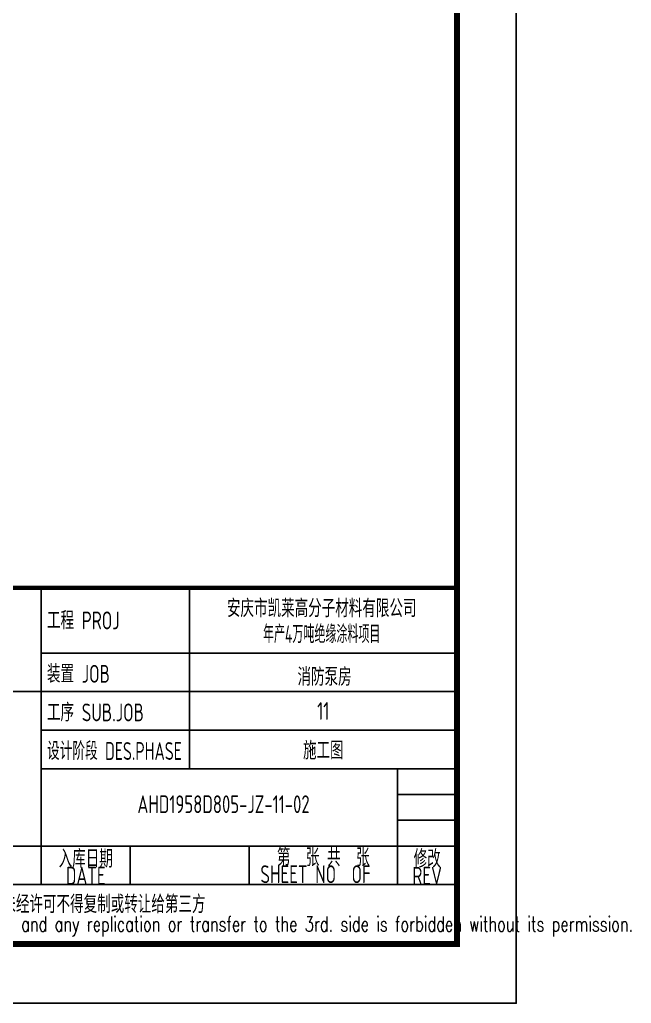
# Model space of a CAD drawing. Extents: x 5191187 to 5306989, y -468291 to -238224.
# Drawn here: x 5294283 to 5304584, y -422737 to -406168 of the extents above; entities that cross this region are included whole.
import ezdxf
from ezdxf.enums import TextEntityAlignment as Align

# ---------------------------------------------------------------- set-up
doc = ezdxf.new("R2010")
doc.units = 0
doc.header["$LTSCALE"] = 1000
doc.header["$MEASUREMENT"] = 0
doc.layers.get('0').update_dxf_attribs({"linetype": 'CONTINUOUS'})
doc.layers.add('PUB_TITLE', color=4, linetype='CONTINUOUS')
doc.styles.add('ECEC_TQ', font='txt_l.shx', dxfattribs={"bigfont": 'hztxt_l.shx'})
doc.styles.add('sceie', font='sceie.shx', dxfattribs={"bigfont": 'sceic.shx'})

msp = doc.modelspace()

# ---------------------------------------------------------------- linework, layer by layer
for p, q in [((5294645.9, -420737.3), (5294645.9, -415737.3)), ((5297145.9, -418787.3), (5297145.9, -415737.3)), ((5301645.9, -421737.3), (5301645.9, -415737.3)), ((5294645.9, -416837.3), (5301645.9, -416837.3)), ((5283645.9, -417487.3), (5294645.9, -417487.3)), ((5294645.9, -417487.3), (5301645.9, -417487.3)), ((5294645.9, -418137.3), (5301645.9, -418137.3)), ((5294645.9, -418787.3), (5301645.9, -418787.3)), ((5300645.9, -420737.3), (5300645.9, -418787.3)), ((5300645.9, -419220.7), (5301645.9, -419220.7)), ((5300645.9, -419654), (5301645.9, -419654)), ((5289145.9, -420087.3), (5301645.9, -420087.3)), ((5296145.9, -420737.3), (5296145.9, -420087.3)), ((5298145.9, -420737.3), (5298145.9, -420087.3)), ((5283645.9, -420737.3), (5301645.9, -420737.3)), ((5283645.9, -421737.3), (5301645.9, -421737.3))]:
    msp.add_line(p, q)
at = {"const_width": 70}
msp.add_lwpolyline([(5301645.9, -415737.3), (5283645.9, -415737.3)], dxfattribs=at)
at = {"layer": 'PUB_TITLE', "color": 4}
msp.add_lwpolyline([(5218545.9, -422737.3), (5302645.9, -422737.3), (5302645.9, -363337.3), (5218545.9, -363337.3)], close=True, dxfattribs=at)
at = {"layer": 'PUB_TITLE', "color": 4, "const_width": 100}
msp.add_lwpolyline([(5221045.9, -421737.3), (5301645.9, -421737.3), (5301645.9, -364337.3), (5221045.9, -364337.3)], close=True, dxfattribs=at)

# ---------------------------------------------------------------- texts
for s, height, style, width, p in [('安庆市凯莱高分子材料有限公司', 300, 'sceie', 0.8, (5299369.6, -416067.2)), ('年产4万吨绝缘涂料项目', 300, 'sceie', 0.65, (5299369.6, -416502.2)), ('消防泵房', 300, 'sceie', 0.8, (5299417.4, -417223.3)), ('11', 300, 'sceie', 0.8, (5299395.9, -417812.3)), ('施工图', 300, 'sceie', 0.8, (5299395.9, -418462.3)), ('入库日期', 300, 'sceie', 0.8, (5295395.9, -420287.3)), ('第  张 共  张', 300, 'sceie', 0.8, (5299395.9, -420262.3)), ('修改', 300, 'sceie', 0.8, (5301145.9, -420287.3)), ('DATE', 300, 'sceie', 0.8, (5295395.9, -420587.3)), ('SHEET NO  OF  ', 300, 'sceie', 0.8, (5299395.9, -420562.3)), ('REV', 300, 'sceie', 0.8, (5301145.9, -420587.3)), ('本文件专有权属安徽华东化工医药工程有限责任公司所有,未经许可不得复制或转让给第三方', 300, 'sceie', 0.8, (5292817, -421086.2)), ('The proprietary right of this document belongs to Anhui Huadong Chemical And Medical Engineering  Co.,Ltd.  and any replication or transfer to the 3rd. side is forbidden without its permission. ', 250, 'ECEC_TQ', 0.72, (5292645.9, -421437.3))]:
    msp.add_text(s, height=height, dxfattribs=dict(style=style, width=width)).set_placement(p, align=Align.MIDDLE)
at = {"style": 'sceie'}
for s, width, p in [('工程 PROJ', 0.8, (5294742.8, -416437.3)), ('装置 JOB', 0.8, (5294742.8, -417337.3)), ('工序 SUB.JOB', 0.8, (5294742.8, -417987.3)), ('设计阶段 DES.PHASE', 0.75, (5294742.8, -418637.3))]:
    msp.add_text(s, height=300, dxfattribs=dict(at, width=width)).set_placement(p)
at = {"style": 'sceie', "width": 0.8}
msp.add_attdef('AHD1958D805-JZ-11-02', text='200320-02-040', height=300, dxfattribs=at).set_placement((5297716.7, -419383.6), align=Align.MIDDLE)

doc.saveas('drawing.dxf')
